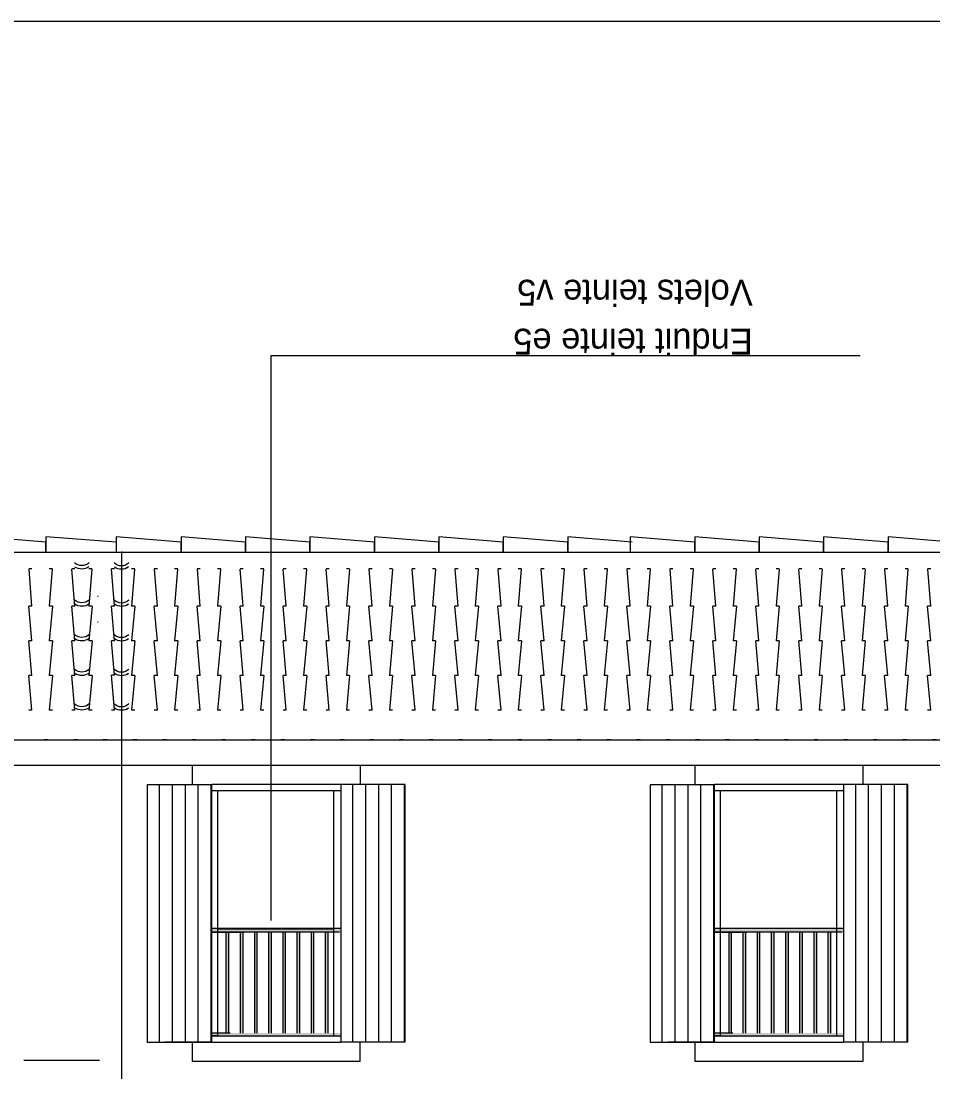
# Model space of a CAD drawing. Header units: metres. Extents: x 44.2 to 128.2, y -61.8 to 3.
# Drawn here: x 63.7 to 70.78, y -10.95 to -2.79 of the extents above; entities that cross this region are included whole.
import ezdxf
from ezdxf.lldxf.tags import DXFTag

# ---------------------------------------------------------------- set-up
doc = ezdxf.new("R2010")
doc.units = ezdxf.units.M
doc.header["$MEASUREMENT"] = 0
for name, color, linetype in [('Calque 59', 7, 'Continuous'), ('Calque Commun', 7, 'Continuous'), ('Cotations', 7, 'Continuous'), ('Textes', 7, 'Continuous')]:
    doc.layers.add(name, color=color, linetype=linetype)
doc.styles.add('Century Gothic3', font='GOTHIC.TTF', dxfattribs={"height": 0.2})
tags = doc.linetypes.add('HIDDEN', pattern=[0.375, 0.25, -0.125]).pattern_tags.tags
tags[6:7] = [DXFTag(74, 4), DXFTag(75, 0), DXFTag(340, '0'), DXFTag(46, 1.0), DXFTag(50, 0.0), DXFTag(44, 0.0), DXFTag(45, 0.0)]
tags[4:5] = [DXFTag(74, 4), DXFTag(75, 0), DXFTag(340, '0'), DXFTag(46, 1.0), DXFTag(50, 0.0), DXFTag(44, 0.0), DXFTag(45, 0.0)]

# ---------------------------------------------------------------- blocks, each defined once
blk = doc.blocks.new('hatch22')
at = {"layer": 'Calque Commun', "color": 6, "linetype": 'Continuous', "lineweight": 5}
for p, q in [((64.7764, -8.7183), (64.7764, -10.7148)), ((64.8764, -8.7183), (64.8764, -10.7148)), ((64.9764, -8.7183), (64.9764, -10.7148)), ((65.0764, -8.7183), (65.0764, -10.7148)), ((65.1764, -8.7183), (65.1764, -10.7148))]:
    blk.add_line(p, q, dxfattribs=at)
at = {"layer": 'Calque Commun', "color": 8, "linetype": 'Continuous', "lineweight": 5}
mesh = blk.add_polyface(dxfattribs=at)
corners = [(65.1842, -8.7183), (64.6839, -8.7183), (64.6839, -10.7148), (65.1842, -10.7148)]
mesh.append_faces([[corners[k] for k in face] for face in [(0, 1, 2, 3)]], dxfattribs={"color": 8})
blk = doc.blocks.new('hatch23')
at = {"layer": 'Calque Commun', "color": 6, "linetype": 'Continuous', "lineweight": 5}
for p, q in [((68.6761, -8.7183), (68.6761, -10.7148)), ((68.7761, -8.7183), (68.7761, -10.7148)), ((68.8761, -8.7183), (68.8761, -10.7148)), ((68.9761, -8.7183), (68.9761, -10.7148)), ((69.0761, -8.7183), (69.0761, -10.7148))]:
    blk.add_line(p, q, dxfattribs=at)
at = {"layer": 'Calque Commun', "color": 8, "linetype": 'Continuous', "lineweight": 5}
mesh = blk.add_polyface(dxfattribs=at)
corners = [(69.0839, -8.7183), (68.5836, -8.7183), (68.5836, -10.7148), (69.0839, -10.7148)]
mesh.append_faces([[corners[k] for k in face] for face in [(0, 1, 2, 3)]], dxfattribs={"color": 8})
blk = doc.blocks.new('hatch24')
at = {"layer": 'Calque Commun', "color": 6, "linetype": 'Continuous', "lineweight": 5}
for p, q in [((66.2767, -8.7148), (66.2767, -10.7112)), ((66.3767, -8.7148), (66.3767, -10.7112)), ((66.4767, -8.7148), (66.4767, -10.7112)), ((66.5767, -8.7148), (66.5767, -10.7112)), ((66.6767, -8.7148), (66.6767, -10.7112))]:
    blk.add_line(p, q, dxfattribs=at)
at = {"layer": 'Calque Commun', "color": 8, "linetype": 'Continuous', "lineweight": 5}
mesh = blk.add_polyface(dxfattribs=at)
corners = [(66.6845, -8.7148), (66.1842, -8.7148), (66.1842, -10.7112), (66.6845, -10.7112)]
mesh.append_faces([[corners[k] for k in face] for face in [(0, 1, 2, 3)]], dxfattribs={"color": 8})
blk = doc.blocks.new('hatch25')
at = {"layer": 'Calque Commun', "color": 6, "linetype": 'Continuous', "lineweight": 5}
for p, q in [((70.1764, -8.7148), (70.1764, -10.7112)), ((70.2764, -8.7148), (70.2764, -10.7112)), ((70.3764, -8.7148), (70.3764, -10.7112)), ((70.4764, -8.7148), (70.4764, -10.7112)), ((70.5764, -8.7148), (70.5764, -10.7112))]:
    blk.add_line(p, q, dxfattribs=at)
at = {"layer": 'Calque Commun', "color": 8, "linetype": 'Continuous', "lineweight": 5}
mesh = blk.add_polyface(dxfattribs=at)
corners = [(70.5842, -8.7148), (70.0839, -8.7148), (70.0839, -10.7112), (70.5842, -10.7112)]
mesh.append_faces([[corners[k] for k in face] for face in [(0, 1, 2, 3)]], dxfattribs={"color": 8})
blk = doc.blocks.new('TOIT FACADE seul680')
at = {"layer": 'Calque 59', "color": 32, "linetype": 'Continuous', "lineweight": 5}
for p, q in [((64.2805, -18.7306), (64.3055, -18.7306)), ((64.2805, -19.019), (64.3035, -18.7311)), ((64.4555, -18.7306), (64.4804, -18.7306)), ((64.4574, -18.7311), (64.4804, -19.019)), ((64.6138, -18.7306), (64.6387, -18.7306)), ((64.6138, -19.019), (64.6369, -18.7311)), ((64.7888, -18.7306), (64.8138, -18.7306)), ((64.7907, -18.7311), (64.8138, -19.019)), ((64.9471, -18.7306), (64.9721, -18.7306)), ((64.9471, -19.019), (64.9702, -18.7311)), ((65.1221, -18.7306), (65.1472, -18.7306)), ((65.1241, -18.7311), (65.1472, -19.019)), ((65.2805, -18.7306), (65.3055, -18.7306)), ((65.2805, -19.019), (65.3035, -18.7311)), ((65.4555, -18.7306), (65.4804, -18.7306)), ((65.4574, -18.7311), (65.4804, -19.019)), ((65.6138, -18.7306), (65.6387, -18.7306)), ((65.6138, -19.019), (65.6369, -18.7311)), ((65.7888, -18.7306), (65.8138, -18.7306)), ((65.7907, -18.7311), (65.8138, -19.019)), ((65.9471, -18.7306), (65.9721, -18.7306)), ((65.9471, -19.019), (65.9702, -18.7311)), ((66.1221, -18.7306), (66.1472, -18.7306)), ((66.1241, -18.7311), (66.1472, -19.019)), ((66.2805, -18.7306), (66.3055, -18.7306)), ((66.2805, -19.019), (66.3035, -18.7311)), ((66.4555, -18.7306), (66.4804, -18.7306)), ((66.4574, -18.7311), (66.4804, -19.019)), ((66.6138, -18.7306), (66.6387, -18.7306)), ((66.6138, -19.019), (66.6369, -18.7311)), ((66.7888, -18.7306), (66.8138, -18.7306)), ((66.7907, -18.7311), (66.8138, -19.019)), ((66.9471, -18.7306), (66.9721, -18.7306)), ((66.9471, -19.019), (66.9702, -18.7311)), ((67.1221, -18.7306), (67.1472, -18.7306)), ((67.1241, -18.7311), (67.1472, -19.019)), ((67.2805, -18.7306), (67.3055, -18.7306)), ((67.2805, -19.019), (67.3035, -18.7311)), ((67.4555, -18.7306), (67.4804, -18.7306)), ((67.4574, -18.7311), (67.4804, -19.019)), ((67.6138, -18.7306), (67.6387, -18.7306)), ((67.6138, -19.019), (67.6369, -18.7311)), ((67.7888, -18.7306), (67.8138, -18.7306)), ((67.7907, -18.7311), (67.8138, -19.019)), ((67.9471, -18.7306), (67.9721, -18.7306)), ((67.9471, -19.019), (67.9702, -18.7311)), ((68.1221, -18.7306), (68.147, -18.7306)), ((68.124, -18.7311), (68.147, -19.019)), ((68.2805, -18.7306), (68.3054, -18.7306)), ((68.2805, -19.019), (68.3035, -18.7311)), ((68.4554, -18.7306), (68.4804, -18.7306)), ((68.4574, -18.7311), (68.4804, -19.019)), ((68.6137, -18.7306), (68.6387, -18.7306)), ((68.6137, -19.019), (68.6368, -18.7311)), ((68.7888, -18.7306), (68.8138, -18.7306)), ((68.7907, -18.7311), (68.8138, -19.019)), ((68.9471, -18.7306), (68.9721, -18.7306)), ((68.9471, -19.019), (68.9702, -18.7311)), ((69.1221, -18.7306), (69.147, -18.7306)), ((69.124, -18.7311), (69.147, -19.019)), ((69.2805, -18.7306), (69.3054, -18.7306)), ((69.2805, -19.019), (69.3035, -18.7311)), ((69.4554, -18.7306), (69.4804, -18.7306)), ((69.4574, -18.7311), (69.4804, -19.019)), ((69.6137, -18.7306), (69.6387, -18.7306)), ((69.6137, -19.019), (69.6368, -18.7311)), ((69.7888, -18.7306), (69.8138, -18.7306)), ((69.7907, -18.7311), (69.8138, -19.019)), ((69.9471, -18.7306), (69.9721, -18.7306)), ((69.9471, -19.019), (69.9702, -18.7311)), ((70.1221, -18.7306), (70.147, -18.7306)), ((70.124, -18.7311), (70.147, -19.019)), ((70.2805, -18.7306), (70.3054, -18.7306)), ((70.2805, -19.019), (70.3035, -18.7311)), ((70.4554, -18.7306), (70.4804, -18.7306)), ((70.4574, -18.7311), (70.4804, -19.019)), ((70.6122, -18.7301), (70.6372, -18.7301)), ((70.6122, -19.0185), (70.6353, -18.7306)), ((70.7872, -18.7306), (70.8123, -18.7306)), ((70.7892, -18.7311), (70.8123, -19.019)), ((70.9194, -18.7306), (70.9444, -18.7306)), ((70.9194, -19.019), (70.9425, -18.7311)), ((71.0945, -18.7306), (71.1194, -18.7306)), ((71.0963, -18.7311), (71.1194, -19.019)), ((71.2528, -18.7306), (71.2777, -18.7306)), ((71.2528, -19.019), (71.2759, -18.7311)), ((64.2805, -19.2878), (64.3055, -19.019)), ((64.2805, -19.019), (64.3055, -19.019)), ((64.4555, -19.019), (64.4804, -19.2878)), ((64.4555, -19.019), (64.4804, -19.019)), ((64.6138, -19.2878), (64.6387, -19.019)), ((64.6138, -19.019), (64.6387, -19.019)), ((64.7888, -19.019), (64.8138, -19.2878)), ((64.7888, -19.019), (64.8138, -19.019)), ((64.9471, -19.2878), (64.9721, -19.019)), ((64.9471, -19.019), (64.9721, -19.019)), ((65.1221, -19.019), (65.1472, -19.2878)), ((65.1221, -19.019), (65.1472, -19.019)), ((65.2805, -19.2878), (65.3055, -19.019)), ((65.2805, -19.019), (65.3055, -19.019)), ((65.4555, -19.019), (65.4804, -19.2878)), ((65.4555, -19.019), (65.4804, -19.019)), ((65.6138, -19.2878), (65.6387, -19.019)), ((65.6138, -19.019), (65.6387, -19.019)), ((65.7888, -19.019), (65.8138, -19.2878)), ((65.7888, -19.019), (65.8138, -19.019)), ((65.9471, -19.2878), (65.9721, -19.019)), ((65.9471, -19.019), (65.9721, -19.019)), ((66.1221, -19.019), (66.1472, -19.2878)), ((66.1221, -19.019), (66.1472, -19.019)), ((66.2805, -19.2878), (66.3055, -19.019)), ((66.2805, -19.019), (66.3055, -19.019)), ((66.4555, -19.019), (66.4804, -19.2878)), ((66.4555, -19.019), (66.4804, -19.019)), ((66.6138, -19.2878), (66.6387, -19.019)), ((66.6138, -19.019), (66.6387, -19.019)), ((66.7888, -19.019), (66.8138, -19.2878)), ((66.7888, -19.019), (66.8138, -19.019)), ((66.9471, -19.2878), (66.9721, -19.019)), ((66.9471, -19.019), (66.9721, -19.019)), ((67.1221, -19.019), (67.1472, -19.2878)), ((67.1221, -19.019), (67.1472, -19.019)), ((67.2805, -19.2878), (67.3055, -19.019)), ((67.2805, -19.019), (67.3055, -19.019)), ((67.4555, -19.019), (67.4804, -19.2878)), ((67.4555, -19.019), (67.4804, -19.019)), ((67.6138, -19.2878), (67.6387, -19.019)), ((67.6138, -19.019), (67.6387, -19.019)), ((67.7888, -19.019), (67.8138, -19.2878)), ((67.7888, -19.019), (67.8138, -19.019)), ((67.9471, -19.2878), (67.9721, -19.019)), ((67.9471, -19.019), (67.9721, -19.019)), ((68.1221, -19.019), (68.147, -19.2878)), ((68.1221, -19.019), (68.147, -19.019)), ((68.2805, -19.2878), (68.3054, -19.019)), ((68.2805, -19.019), (68.3054, -19.019)), ((68.4554, -19.019), (68.4804, -19.2878)), ((68.4554, -19.019), (68.4804, -19.019)), ((68.6137, -19.2878), (68.6387, -19.019)), ((68.6137, -19.019), (68.6387, -19.019)), ((68.7888, -19.019), (68.8138, -19.2878)), ((68.7888, -19.019), (68.8138, -19.019)), ((68.9471, -19.2878), (68.9721, -19.019)), ((68.9471, -19.019), (68.9721, -19.019)), ((69.1221, -19.019), (69.147, -19.2878)), ((69.1221, -19.019), (69.147, -19.019)), ((69.2805, -19.2878), (69.3054, -19.019)), ((69.2805, -19.019), (69.3054, -19.019)), ((69.4554, -19.019), (69.4804, -19.2878)), ((69.4554, -19.019), (69.4804, -19.019)), ((69.6137, -19.2878), (69.6387, -19.019)), ((69.6137, -19.019), (69.6387, -19.019)), ((69.7888, -19.019), (69.8138, -19.2878)), ((69.7888, -19.019), (69.8138, -19.019)), ((69.9471, -19.2878), (69.9721, -19.019)), ((69.9471, -19.019), (69.9721, -19.019)), ((70.1221, -19.019), (70.147, -19.2878)), ((70.1221, -19.019), (70.147, -19.019)), ((70.2805, -19.2878), (70.3054, -19.019)), ((70.2805, -19.019), (70.3054, -19.019)), ((70.4554, -19.019), (70.4804, -19.2878)), ((70.4554, -19.019), (70.4804, -19.019)), ((70.6122, -19.2873), (70.6372, -19.0185)), ((70.6122, -19.0185), (70.6372, -19.0185)), ((70.7872, -19.019), (70.8123, -19.2877)), ((70.7872, -19.019), (70.8123, -19.019)), ((70.9194, -19.2877), (70.9444, -19.019)), ((70.9194, -19.019), (70.9444, -19.019)), ((71.0945, -19.019), (71.1194, -19.2877)), ((71.0945, -19.019), (71.1194, -19.019)), ((71.2528, -19.2877), (71.2777, -19.019)), ((71.2528, -19.019), (71.2777, -19.019)), ((64.2805, -19.5565), (64.3055, -19.2878)), ((64.2805, -19.2878), (64.3055, -19.2878)), ((64.4555, -19.2878), (64.4804, -19.5565)), ((64.4555, -19.2878), (64.4804, -19.2878)), ((64.6138, -19.5565), (64.6387, -19.2878)), ((64.6138, -19.2878), (64.6387, -19.2878)), ((64.7888, -19.2878), (64.8138, -19.5565)), ((64.7888, -19.2878), (64.8138, -19.2878)), ((64.9471, -19.5565), (64.9721, -19.2878)), ((64.9471, -19.2878), (64.9721, -19.2878)), ((65.1221, -19.2878), (65.1472, -19.5565)), ((65.1221, -19.2878), (65.1472, -19.2878)), ((65.2805, -19.5565), (65.3055, -19.2878)), ((65.2805, -19.2878), (65.3055, -19.2878)), ((65.4555, -19.2878), (65.4804, -19.5565)), ((65.4555, -19.2878), (65.4804, -19.2878)), ((65.6138, -19.5565), (65.6387, -19.2878)), ((65.6138, -19.2878), (65.6387, -19.2878)), ((65.7888, -19.2878), (65.8138, -19.5565)), ((65.7888, -19.2878), (65.8138, -19.2878)), ((65.9471, -19.5565), (65.9721, -19.2878)), ((65.9471, -19.2878), (65.9721, -19.2878)), ((66.1221, -19.2878), (66.1472, -19.5565)), ((66.1221, -19.2878), (66.1472, -19.2878)), ((66.2805, -19.5565), (66.3055, -19.2878)), ((66.2805, -19.2878), (66.3055, -19.2878)), ((66.4555, -19.2878), (66.4804, -19.5565)), ((66.4555, -19.2878), (66.4804, -19.2878)), ((66.6138, -19.5565), (66.6387, -19.2878)), ((66.6138, -19.2878), (66.6387, -19.2878)), ((66.7888, -19.2878), (66.8138, -19.5565)), ((66.7888, -19.2878), (66.8138, -19.2878)), ((66.9471, -19.5565), (66.9721, -19.2878)), ((66.9471, -19.2878), (66.9721, -19.2878)), ((67.1221, -19.2878), (67.1472, -19.5565)), ((67.1221, -19.2878), (67.1472, -19.2878)), ((67.2805, -19.5565), (67.3055, -19.2878)), ((67.2805, -19.2878), (67.3055, -19.2878)), ((67.4555, -19.2878), (67.4804, -19.5565)), ((67.4555, -19.2878), (67.4804, -19.2878)), ((67.6138, -19.5565), (67.6387, -19.2878)), ((67.6138, -19.2878), (67.6387, -19.2878)), ((67.7888, -19.2878), (67.8138, -19.5565)), ((67.7888, -19.2878), (67.8138, -19.2878)), ((67.9471, -19.5565), (67.9721, -19.2878)), ((67.9471, -19.2878), (67.9721, -19.2878)), ((68.1221, -19.2878), (68.147, -19.5565)), ((68.1221, -19.2878), (68.147, -19.2878)), ((68.2805, -19.5565), (68.3054, -19.2878)), ((68.2805, -19.2878), (68.3054, -19.2878)), ((68.4554, -19.2878), (68.4804, -19.5565)), ((68.4554, -19.2878), (68.4804, -19.2878)), ((68.6137, -19.5565), (68.6387, -19.2878)), ((68.6137, -19.2878), (68.6387, -19.2878)), ((68.7888, -19.2878), (68.8138, -19.5565)), ((68.7888, -19.2878), (68.8138, -19.2878)), ((68.9471, -19.5565), (68.9721, -19.2878)), ((68.9471, -19.2878), (68.9721, -19.2878)), ((69.1221, -19.2878), (69.147, -19.5565)), ((69.1221, -19.2878), (69.147, -19.2878)), ((69.2805, -19.5565), (69.3054, -19.2878)), ((69.2805, -19.2878), (69.3054, -19.2878)), ((69.4554, -19.2878), (69.4804, -19.5565)), ((69.4554, -19.2878), (69.4804, -19.2878)), ((69.6137, -19.5565), (69.6387, -19.2878)), ((69.6137, -19.2878), (69.6387, -19.2878)), ((69.7888, -19.2878), (69.8138, -19.5565)), ((69.7888, -19.2878), (69.8138, -19.2878)), ((69.9471, -19.5565), (69.9721, -19.2878)), ((69.9471, -19.2878), (69.9721, -19.2878)), ((70.1221, -19.2878), (70.147, -19.5565)), ((70.1221, -19.2878), (70.147, -19.2878)), ((70.2805, -19.5565), (70.3054, -19.2878)), ((70.2805, -19.2878), (70.3054, -19.2878)), ((70.4554, -19.2878), (70.4804, -19.5565)), ((70.4554, -19.2878), (70.4804, -19.2878)), ((70.6122, -19.556), (70.6372, -19.2873)), ((70.6122, -19.2873), (70.6372, -19.2873)), ((70.7872, -19.2877), (70.8123, -19.5564)), ((70.7872, -19.2877), (70.8123, -19.2877)), ((70.9194, -19.5564), (70.9444, -19.2877)), ((70.9194, -19.2877), (70.9444, -19.2877)), ((71.0945, -19.2877), (71.1194, -19.5564)), ((71.0945, -19.2877), (71.1194, -19.2877)), ((71.2528, -19.5564), (71.2777, -19.2877)), ((71.2528, -19.2877), (71.2777, -19.2877)), ((64.2805, -19.8252), (64.3055, -19.5565)), ((64.2805, -19.5565), (64.3055, -19.5565)), ((64.4555, -19.5565), (64.4804, -19.8252)), ((64.4555, -19.5565), (64.4804, -19.5565)), ((64.6138, -19.8252), (64.6387, -19.5565)), ((64.6138, -19.5565), (64.6387, -19.5565)), ((64.7888, -19.5565), (64.8138, -19.8252)), ((64.7888, -19.5565), (64.8138, -19.5565)), ((64.9471, -19.8252), (64.9721, -19.5565)), ((64.9471, -19.5565), (64.9721, -19.5565)), ((65.1221, -19.5565), (65.1472, -19.8252)), ((65.1221, -19.5565), (65.1472, -19.5565)), ((65.2805, -19.8252), (65.3055, -19.5565)), ((65.2805, -19.5565), (65.3055, -19.5565)), ((65.4555, -19.5565), (65.4804, -19.8252)), ((65.4555, -19.5565), (65.4804, -19.5565)), ((65.6138, -19.8252), (65.6387, -19.5565)), ((65.6138, -19.5565), (65.6387, -19.5565)), ((65.7888, -19.5565), (65.8138, -19.8252)), ((65.7888, -19.5565), (65.8138, -19.5565)), ((65.9471, -19.8252), (65.9721, -19.5565)), ((65.9471, -19.5565), (65.9721, -19.5565)), ((66.1221, -19.5565), (66.1472, -19.8252)), ((66.1221, -19.5565), (66.1472, -19.5565)), ((66.2805, -19.8252), (66.3055, -19.5565)), ((66.2805, -19.5565), (66.3055, -19.5565)), ((66.4555, -19.5565), (66.4804, -19.8252)), ((66.4555, -19.5565), (66.4804, -19.5565)), ((66.6138, -19.8252), (66.6387, -19.5565)), ((66.6138, -19.5565), (66.6387, -19.5565)), ((66.7888, -19.5565), (66.8138, -19.8252)), ((66.7888, -19.5565), (66.8138, -19.5565)), ((66.9471, -19.8252), (66.9721, -19.5565)), ((66.9471, -19.5565), (66.9721, -19.5565)), ((67.1221, -19.5565), (67.1472, -19.8252)), ((67.1221, -19.5565), (67.1472, -19.5565)), ((67.2805, -19.8252), (67.3055, -19.5565)), ((67.2805, -19.5565), (67.3055, -19.5565)), ((67.4555, -19.5565), (67.4804, -19.8252)), ((67.4555, -19.5565), (67.4804, -19.5565)), ((67.6138, -19.8252), (67.6387, -19.5565)), ((67.6138, -19.5565), (67.6387, -19.5565)), ((67.7888, -19.5565), (67.8138, -19.8252)), ((67.7888, -19.5565), (67.8138, -19.5565)), ((67.9471, -19.8252), (67.9721, -19.5565)), ((67.9471, -19.5565), (67.9721, -19.5565)), ((68.1221, -19.5565), (68.147, -19.8252)), ((68.1221, -19.5565), (68.147, -19.5565)), ((68.2805, -19.8252), (68.3054, -19.5565)), ((68.2805, -19.5565), (68.3054, -19.5565)), ((68.4554, -19.5565), (68.4804, -19.8252)), ((68.4554, -19.5565), (68.4804, -19.5565)), ((68.6137, -19.8252), (68.6387, -19.5565)), ((68.6137, -19.5565), (68.6387, -19.5565)), ((68.7888, -19.5565), (68.8138, -19.8252)), ((68.7888, -19.5565), (68.8138, -19.5565)), ((68.9471, -19.8252), (68.9721, -19.5565)), ((68.9471, -19.5565), (68.9721, -19.5565)), ((69.1221, -19.5565), (69.147, -19.8252)), ((69.1221, -19.5565), (69.147, -19.5565)), ((69.2805, -19.8252), (69.3054, -19.5565)), ((69.2805, -19.5565), (69.3054, -19.5565)), ((69.4554, -19.5565), (69.4804, -19.8252)), ((69.4554, -19.5565), (69.4804, -19.5565)), ((69.6137, -19.8252), (69.6387, -19.5565)), ((69.6137, -19.5565), (69.6387, -19.5565)), ((69.7888, -19.5565), (69.8138, -19.8252)), ((69.7888, -19.5565), (69.8138, -19.5565)), ((69.9471, -19.8252), (69.9721, -19.5565)), ((69.9471, -19.5565), (69.9721, -19.5565)), ((70.1221, -19.5565), (70.147, -19.8252)), ((70.1221, -19.5565), (70.147, -19.5565)), ((70.2805, -19.8252), (70.3054, -19.5565)), ((70.2805, -19.5565), (70.3054, -19.5565)), ((70.4554, -19.5565), (70.4804, -19.8252)), ((70.4554, -19.5565), (70.4804, -19.5565)), ((70.6122, -19.8247), (70.6372, -19.556)), ((70.6122, -19.556), (70.6372, -19.556)), ((70.7872, -19.5564), (70.8123, -19.8252)), ((70.7872, -19.5564), (70.8123, -19.5564)), ((70.9194, -19.8252), (70.9444, -19.5564)), ((70.9194, -19.5564), (70.9444, -19.5564)), ((71.0945, -19.5564), (71.1194, -19.8252)), ((71.0945, -19.5564), (71.1194, -19.5564)), ((71.2528, -19.8252), (71.2777, -19.5564)), ((71.2528, -19.5564), (71.2777, -19.5564)), ((64.2805, -19.8252), (64.3055, -19.8252)), ((64.4555, -19.8252), (64.4804, -19.8252)), ((64.6138, -19.8252), (64.6387, -19.8252)), ((64.7888, -19.8252), (64.8138, -19.8252)), ((64.9471, -19.8252), (64.9721, -19.8252)), ((65.1221, -19.8252), (65.1472, -19.8252)), ((65.2805, -19.8252), (65.3055, -19.8252)), ((65.4555, -19.8252), (65.4804, -19.8252)), ((65.6138, -19.8252), (65.6387, -19.8252)), ((65.7888, -19.8252), (65.8138, -19.8252)), ((65.9471, -19.8252), (65.9721, -19.8252)), ((66.1221, -19.8252), (66.1472, -19.8252)), ((66.2805, -19.8252), (66.3055, -19.8252)), ((66.4555, -19.8252), (66.4804, -19.8252)), ((66.6138, -19.8252), (66.6387, -19.8252)), ((66.7888, -19.8252), (66.8138, -19.8252)), ((66.9471, -19.8252), (66.9721, -19.8252)), ((67.1221, -19.8252), (67.1472, -19.8252)), ((67.2805, -19.8252), (67.3055, -19.8252)), ((67.4555, -19.8252), (67.4804, -19.8252)), ((67.6138, -19.8252), (67.6387, -19.8252)), ((67.7888, -19.8252), (67.8138, -19.8252)), ((67.9471, -19.8252), (67.9721, -19.8252)), ((68.1221, -19.8252), (68.147, -19.8252)), ((68.2805, -19.8252), (68.3054, -19.8252)), ((68.4554, -19.8252), (68.4804, -19.8252)), ((68.6137, -19.8252), (68.6387, -19.8252)), ((68.7888, -19.8252), (68.8138, -19.8252)), ((68.9471, -19.8252), (68.9721, -19.8252)), ((69.1221, -19.8252), (69.147, -19.8252)), ((69.2805, -19.8252), (69.3054, -19.8252)), ((69.4554, -19.8252), (69.4804, -19.8252)), ((69.6137, -19.8252), (69.6387, -19.8252)), ((69.7888, -19.8252), (69.8138, -19.8252)), ((69.9471, -19.8252), (69.9721, -19.8252)), ((70.1221, -19.8252), (70.147, -19.8252)), ((70.2805, -19.8252), (70.3054, -19.8252)), ((70.4554, -19.8252), (70.4804, -19.8252)), ((70.6122, -19.8252), (70.6373, -19.8252)), ((70.7872, -19.8252), (70.8123, -19.8252)), ((70.9194, -19.8252), (70.9444, -19.8252)), ((71.0945, -19.8252), (71.1194, -19.8252)), ((71.2528, -19.8252), (71.2777, -19.8252)), ((64.2375, -20.0578), (64.2673, -20.0578)), ((64.4673, -20.0578), (64.497, -20.0578)), ((64.697, -20.0578), (64.7267, -20.0578)), ((64.9267, -20.0578), (64.9565, -20.0578)), ((65.1565, -20.0578), (65.1862, -20.0578)), ((65.3862, -20.0578), (65.4159, -20.0578)), ((65.6159, -20.0578), (65.6456, -20.0578)), ((65.8456, -20.0578), (65.8754, -20.0578)), ((66.0754, -20.0578), (66.1051, -20.0578)), ((66.3051, -20.0578), (66.3348, -20.0578)), ((66.5348, -20.0578), (66.5646, -20.0578)), ((66.7646, -20.0578), (66.7943, -20.0578)), ((66.9943, -20.0578), (67.024, -20.0578)), ((67.224, -20.0578), (67.2537, -20.0578)), ((67.4537, -20.0578), (67.4835, -20.0578)), ((67.6835, -20.0578), (67.7132, -20.0578)), ((67.9132, -20.0578), (67.9429, -20.0578)), ((68.1429, -20.0578), (68.1727, -20.0578)), ((68.3727, -20.0578), (68.4024, -20.0578)), ((68.6024, -20.0578), (68.6321, -20.0578)), ((68.8321, -20.0578), (68.8618, -20.0578)), ((69.0618, -20.0578), (69.0916, -20.0578)), ((69.2916, -20.0578), (69.3213, -20.0578)), ((69.5213, -20.0578), (69.551, -20.0578)), ((69.751, -20.0578), (69.7808, -20.0578)), ((69.9808, -20.0578), (70.0105, -20.0578)), ((70.2105, -20.0578), (70.2402, -20.0578)), ((70.4402, -20.0578), (70.4699, -20.0578)), ((70.6699, -20.0578), (70.6997, -20.0578)), ((70.8997, -20.0578), (70.9294, -20.0578)), ((71.1294, -20.0578), (71.1591, -20.0578))]:
    blk.add_line(p, q, dxfattribs=at)
for points in [[(64.1175, -18.5214, 0), (64.6122, -18.4815, 0), (64.6122, -18.5992, 0), (64.1318, -18.5992, 0)], [(64.6122, -18.5215, 0), (65.1122, -18.4815, 0), (65.1122, -18.5992, 0), (64.6122, -18.5992, 0), (64.6122, -18.5215, 0)], [(65.1122, -18.5215, 0), (65.6122, -18.4815, 0), (65.6122, -18.5992, 0), (65.1122, -18.5992, 0), (65.1122, -18.5215, 0)], [(65.6122, -18.5215, 0), (66.1122, -18.4815, 0), (66.1122, -18.5992, 0), (65.6122, -18.5992, 0), (65.6122, -18.5215, 0)], [(66.1122, -18.5215, 0), (66.6122, -18.4815, 0), (66.6122, -18.5992, 0), (66.1122, -18.5992, 0), (66.1122, -18.5215, 0)], [(66.5979, -18.5214, 0), (67.0967, -18.4815, 0), (67.0967, -18.5992, 0), (66.6122, -18.5992, 0)], [(67.0967, -18.5215, 0), (67.5967, -18.4815, 0), (67.5967, -18.5992, 0), (67.0967, -18.5992, 0), (67.0967, -18.5215, 0)], [(67.5967, -18.5215, 0), (68.0967, -18.4815, 0), (68.0967, -18.5992, 0), (67.5967, -18.5992, 0), (67.5967, -18.5215, 0)], [(68.0967, -18.5215, 0), (68.5967, -18.4815, 0), (68.5967, -18.5992, 0), (68.0967, -18.5992, 0), (68.0967, -18.5215, 0)], [(68.5967, -18.5215, 0), (69.0967, -18.4815, 0), (69.0967, -18.5992, 0), (68.5967, -18.5992, 0), (68.5967, -18.5215, 0)], [(69.0967, -18.5215, 0), (69.5967, -18.4815, 0), (69.5967, -18.5992, 0), (69.0967, -18.5992, 0), (69.0967, -18.5215, 0)], [(69.5967, -18.5215, 0), (70.0967, -18.4815, 0), (70.0967, -18.5992, 0), (69.5967, -18.5992, 0), (69.5967, -18.5215, 0)], [(70.0967, -18.5215, 0), (70.6006, -18.4815, 0), (70.6006, -18.5993, 0), (70.0967, -18.5992, 0), (70.0967, -18.5215, 0)], [(70.6006, -18.5214, 0), (71.1448, -18.4815, 0), (71.1448, -18.5992, 0), (70.523, -18.5992, 0)], [(71.1448, -18.5215, 0), (71.6448, -18.4815, 0), (71.6448, -18.5992, 0), (71.1448, -18.5992, 0), (71.1448, -18.5215, 0)]]:
    blk.add_polyline3d(points, dxfattribs=at)
for centre, radius, start, end in [((70.5579, -18.6236), 0.0829, 226.36192, 313.28238), ((70.559, -18.6236), 0.0829, 226.3514, 313.28787), ((70.5579, -18.6386), 0.0942, 234.31342, 305.32435), ((70.559, -18.6386), 0.0942, 234.31855, 305.32256), ((70.8661, -18.6165), 0.0882, 229.50656, 310.13234), ((70.8661, -18.6294), 0.1018, 237.31593, 302.32292), ((70.558, -18.9121), 0.0829, 226.35415, 313.28645), ((70.559, -18.9121), 0.0829, 226.35855, 313.28088), ((70.8661, -18.905), 0.0882, 229.5068, 310.13279), ((70.5579, -18.9271), 0.0942, 234.31184, 305.32536), ((70.559, -18.9271), 0.0942, 234.31401, 305.32412), ((70.8661, -18.9179), 0.1018, 237.3156, 302.32321), ((70.5579, -19.1807), 0.0829, 226.35413, 313.28707), ((70.559, -19.1807), 0.0829, 226.35913, 313.28025), ((70.8661, -19.1737), 0.0882, 229.50802, 310.13231), ((70.5579, -19.1958), 0.0942, 234.31309, 305.32691), ((70.559, -19.1958), 0.0942, 234.31688, 305.3215), ((70.8661, -19.1866), 0.1018, 237.31544, 302.32326), ((70.5579, -19.4495), 0.0829, 226.35413, 313.28645), ((70.559, -19.4495), 0.0829, 226.3602, 313.28012), ((70.5579, -19.4645), 0.0942, 234.30927, 305.32843), ((70.559, -19.4645), 0.0942, 234.3133, 305.32222), ((70.8661, -19.4425), 0.0882, 229.5068, 310.13239), ((70.8661, -19.4553), 0.1018, 237.31654, 302.32257), ((70.5579, -19.7182), 0.0829, 226.35529, 313.28376), ((70.559, -19.7182), 0.0829, 226.35782, 313.28267), ((70.5579, -19.7333), 0.0942, 234.31254, 305.32519), ((70.559, -19.7333), 0.0942, 234.3108, 305.32555), ((70.8661, -19.7112), 0.0882, 229.50913, 310.13119), ((70.8661, -19.7241), 0.1018, 237.31569, 302.32286)]:
    blk.add_arc(centre, radius, start, end, dxfattribs=at)

msp = doc.modelspace()

# ---------------------------------------------------------------- linework, layer by layer
at = {"layer": 'Calque Commun', "color": 7, "linetype": 'Continuous', "lineweight": 5}
for p, q in [((64.4839, -6.9109), (64.4839, -6.9109)), ((64.4839, -6.9109), (64.4839, -6.9109)), ((64.4887, -6.9109), (64.4839, -6.9109)), ((64.4839, -6.9109), (64.4839, -11.0268)), ((64.4887, -6.9109), (64.4887, -6.9109)), ((64.2968, -7.2537), (64.3015, -7.2537)), ((64.2968, -7.4537), (64.3015, -7.4537)), ((64.4839, -8.3037), (64.4839, -8.3037)), ((64.4839, -8.3037), (64.4839, -8.3037)), ((64.4839, -8.3037), (64.4839, -8.3037)), ((64.4839, -8.3037), (64.4839, -8.3037)), ((64.4839, -8.6371), (64.4887, -8.6371)), ((64.9842, -8.7148), (65.1817, -8.7148)), ((65.1842, -10.7148), (65.1842, -8.7148)), ((66.1842, -8.7148), (65.1842, -8.7148)), ((66.1842, -8.7148), (66.1842, -10.7148)), ((68.8839, -8.7148), (69.0814, -8.7148)), ((69.0839, -10.7148), (69.0839, -8.7148)), ((70.0839, -8.7148), (69.0839, -8.7148)), ((70.0839, -8.7148), (70.0839, -10.7148)), ((66.1842, -8.7648), (65.1842, -8.7648)), ((65.2317, -9.8355), (65.2317, -8.7612)), ((66.1317, -9.8355), (66.1317, -8.7612)), ((70.0839, -8.7648), (69.0839, -8.7648)), ((69.1314, -9.8355), (69.1314, -8.7612)), ((70.0314, -9.8355), (70.0314, -8.7612)), ((65.1732, -9.8608), (65.4353, -9.8608)), ((65.2942, -9.8608), (65.1732, -9.8608)), ((65.1842, -9.8308), (66.1842, -9.8308)), ((65.3253, -9.8608), (65.1842, -9.8608)), ((65.2317, -9.8855), (65.2317, -9.8355)), ((65.2317, -9.8355), (66.1317, -9.8355)), ((65.2942, -9.8608), (65.2942, -10.6434)), ((65.3142, -9.8608), (65.2942, -9.8608)), ((65.2942, -9.8608), (65.2942, -10.6434)), ((65.3142, -9.8608), (65.2942, -9.8608)), ((65.2942, -9.8608), (65.4353, -9.8608)), ((65.4042, -9.8608), (65.3142, -9.8608)), ((65.3142, -9.8608), (65.3142, -10.6434)), ((65.4042, -9.8608), (65.3142, -9.8608)), ((65.3142, -9.8608), (65.3142, -10.6434)), ((65.4353, -9.8608), (65.3453, -9.8608)), ((65.4042, -9.8608), (65.4042, -10.6434)), ((65.4242, -9.8608), (65.4042, -9.8608)), ((65.4042, -9.8608), (65.4042, -10.6434)), ((65.4242, -9.8608), (65.4042, -9.8608)), ((65.5142, -9.8608), (65.4242, -9.8608)), ((65.4242, -9.8608), (65.4242, -10.6434)), ((65.5142, -9.8608), (65.4242, -9.8608)), ((65.4242, -9.8608), (65.4242, -10.6434)), ((65.5142, -9.8608), (65.5142, -10.6434)), ((65.5342, -9.8608), (65.5142, -9.8608)), ((65.5142, -9.8608), (65.5142, -10.6434)), ((65.5342, -9.8608), (65.5142, -9.8608)), ((65.6242, -9.8608), (65.5342, -9.8608)), ((65.5342, -9.8608), (65.5342, -10.6434)), ((65.6242, -9.8608), (65.5342, -9.8608)), ((65.5342, -9.8608), (65.5342, -10.6434)), ((65.6242, -9.8608), (65.6242, -10.6434)), ((65.6442, -9.8608), (65.6242, -9.8608)), ((65.6242, -9.8608), (65.6242, -10.6434)), ((65.6442, -9.8608), (65.6242, -9.8608)), ((65.7342, -9.8608), (65.6442, -9.8608)), ((65.6442, -9.8608), (65.6442, -10.6434)), ((65.7342, -9.8608), (65.6442, -9.8608)), ((65.6442, -9.8608), (65.6442, -10.6434)), ((65.7342, -9.8608), (65.7342, -10.6434)), ((65.7542, -9.8608), (65.7342, -9.8608)), ((65.7342, -9.8608), (65.7342, -10.6434)), ((65.7542, -9.8608), (65.7342, -9.8608)), ((65.8442, -9.8608), (65.7542, -9.8608)), ((65.7542, -9.8608), (65.7542, -10.6434)), ((65.8442, -9.8608), (65.7542, -9.8608)), ((65.7542, -9.8608), (65.7542, -10.6434)), ((65.8442, -9.8608), (65.8442, -10.6434)), ((65.8642, -9.8608), (65.8442, -9.8608)), ((65.8442, -9.8608), (65.8442, -10.6434)), ((65.8642, -9.8608), (65.8442, -9.8608)), ((66.1742, -9.8608), (65.8642, -9.8608)), ((65.8642, -9.8608), (65.8642, -10.6434)), ((65.9542, -9.8608), (65.9542, -10.6434)), ((65.9542, -9.8608), (65.9542, -10.6434)), ((65.9742, -9.8608), (65.9742, -10.6434)), ((65.9742, -9.8608), (65.9742, -10.6434)), ((66.0642, -9.8608), (66.0642, -10.6434)), ((66.0642, -9.8608), (66.0642, -10.6434)), ((66.0842, -9.8608), (66.0842, -10.6434)), ((66.0842, -9.8608), (66.0842, -10.6434)), ((66.1317, -9.8855), (66.1317, -9.8355)), ((69.0729, -9.8608), (69.335, -9.8608)), ((69.1939, -9.8608), (69.0729, -9.8608)), ((69.0839, -9.8308), (70.0839, -9.8308)), ((69.225, -9.8608), (69.0839, -9.8608)), ((69.1314, -9.8855), (69.1314, -9.8355)), ((69.1939, -9.8608), (69.1939, -10.6434)), ((69.2139, -9.8608), (69.1939, -9.8608)), ((69.1939, -9.8608), (69.1939, -10.6434)), ((69.2139, -9.8608), (69.1939, -9.8608)), ((69.1939, -9.8608), (69.335, -9.8608)), ((69.3039, -9.8608), (69.2139, -9.8608)), ((69.2139, -9.8608), (69.2139, -10.6434)), ((69.3039, -9.8608), (69.2139, -9.8608)), ((69.2139, -9.8608), (69.2139, -10.6434)), ((69.335, -9.8608), (69.245, -9.8608)), ((69.3039, -9.8608), (69.3039, -10.6434)), ((69.3239, -9.8608), (69.3039, -9.8608)), ((69.3039, -9.8608), (69.3039, -10.6434)), ((69.3239, -9.8608), (69.3039, -9.8608)), ((69.4139, -9.8608), (69.3239, -9.8608)), ((69.3239, -9.8608), (69.3239, -10.6434)), ((69.4139, -9.8608), (69.3239, -9.8608)), ((69.3239, -9.8608), (69.3239, -10.6434)), ((69.4139, -9.8608), (69.4139, -10.6434)), ((69.4339, -9.8608), (69.4139, -9.8608)), ((69.4139, -9.8608), (69.4139, -10.6434)), ((69.4339, -9.8608), (69.4139, -9.8608)), ((69.5239, -9.8608), (69.4339, -9.8608)), ((69.4339, -9.8608), (69.4339, -10.6434)), ((69.5239, -9.8608), (69.4339, -9.8608)), ((69.4339, -9.8608), (69.4339, -10.6434)), ((69.5239, -9.8608), (69.5239, -10.6434)), ((69.5439, -9.8608), (69.5239, -9.8608)), ((69.5239, -9.8608), (69.5239, -10.6434)), ((69.5439, -9.8608), (69.5239, -9.8608)), ((69.6339, -9.8608), (69.5439, -9.8608)), ((69.5439, -9.8608), (69.5439, -10.6434)), ((69.6339, -9.8608), (69.5439, -9.8608)), ((69.5439, -9.8608), (69.5439, -10.6434)), ((69.6339, -9.8608), (69.6339, -10.6434)), ((69.6539, -9.8608), (69.6339, -9.8608)), ((69.6339, -9.8608), (69.6339, -10.6434)), ((69.6539, -9.8608), (69.6339, -9.8608)), ((69.7439, -9.8608), (69.6539, -9.8608)), ((69.6539, -9.8608), (69.6539, -10.6434)), ((69.7439, -9.8608), (69.6539, -9.8608)), ((69.6539, -9.8608), (69.6539, -10.6434)), ((69.7439, -9.8608), (69.7439, -10.6434)), ((69.7639, -9.8608), (69.7439, -9.8608)), ((69.7439, -9.8608), (69.7439, -10.6434)), ((69.7639, -9.8608), (69.7439, -9.8608)), ((70.0739, -9.8608), (69.7639, -9.8608)), ((69.7639, -9.8608), (69.7639, -10.6434)), ((69.8539, -9.8608), (69.8539, -10.6434)), ((69.8539, -9.8608), (69.8539, -10.6434)), ((69.8739, -9.8608), (69.8739, -10.6434)), ((69.8739, -9.8608), (69.8739, -10.6434)), ((69.9639, -9.8608), (69.9639, -10.6434)), ((69.9639, -9.8608), (69.9639, -10.6434)), ((69.9839, -9.8608), (69.9839, -10.6434)), ((69.9839, -9.8608), (69.9839, -10.6434)), ((70.0314, -9.8855), (70.0314, -9.8355)), ((65.2317, -10.6612), (65.2317, -9.8855)), ((66.1317, -10.6612), (66.1317, -9.8855)), ((69.1314, -10.6612), (69.1314, -9.8855)), ((70.0314, -10.6612), (70.0314, -9.8855)), ((65.3253, -10.6434), (65.1842, -10.6434)), ((65.1842, -10.6648), (66.1842, -10.6648)), ((65.2342, -10.6648), (65.1842, -10.6648)), ((69.225, -10.6434), (69.0839, -10.6434)), ((69.0839, -10.6648), (70.0839, -10.6648)), ((69.0839, -10.6648), (70.0839, -10.6648)), ((69.1339, -10.6648), (69.0839, -10.6648)), ((65.1842, -10.7148), (64.8209, -10.7148)), ((65.1842, -10.7148), (66.1842, -10.7148)), ((69.0839, -10.7148), (68.7206, -10.7148)), ((69.0839, -10.7148), (70.0839, -10.7148))]:
    msp.add_line(p, q, dxfattribs=at)
at = {"layer": 'Calque Commun', "color": 7, "linetype": 'Continuous', "lineweight": -2}
msp.add_line((64.4839, -6.9109), (64.4839, -6.9109), dxfattribs=at)
msp.add_line((64.4839, -6.9109), (64.4839, -6.9109), dxfattribs=at)
at = {"layer": 'Calque Commun', "color": 23, "linetype": 'Continuous', "lineweight": -2}
for p, q in [((64.2949, -7.5605), (64.2948, -7.5605)), ((64.482, -10.4837), (64.482, -10.4837)), ((64.482, -10.4837), (64.482, -10.4837))]:
    msp.add_line(p, q, dxfattribs=at)
at = {"layer": 'Calque Commun', "color": 5, "linetype": 'Continuous', "lineweight": 5}
for p, q in [((65.0342, -8.7183), (65.0342, -8.5647)), ((65.0342, -8.5647), (66.3342, -8.5647)), ((66.3342, -8.5647), (66.3342, -8.7148)), ((68.9339, -8.7183), (68.9339, -8.5647)), ((68.9339, -8.5648), (70.2339, -8.5648)), ((70.2339, -8.5647), (70.2339, -8.7148)), ((65.0342, -10.8647), (65.0342, -10.7148)), ((66.3342, -10.8647), (66.3342, -10.7148)), ((68.9339, -10.8647), (68.9339, -10.7148)), ((70.2339, -10.7148), (70.2339, -10.8647)), ((66.3342, -10.8647), (65.0342, -10.8647)), ((70.2339, -10.8647), (68.9339, -10.8647))]:
    msp.add_line(p, q, dxfattribs=at)
at = {"layer": 'Calque Commun', "color": 5, "linetype": 'Continuous', "lineweight": 20}
msp.add_polyline3d([(70.2139, -5.3879, 0), (65.6422, -5.3879, 0), (65.6422, -9.7713, 0)], dxfattribs=at)
at = {"layer": 'Calque Commun', "color": 18, "linetype": 'Continuous', "lineweight": 5, "true_color": 0x000000}
for points in [[(65.1842, -9.8308), (66.1842, -9.8308), (65.1842, -9.8608), (66.1842, -9.8608)], [(65.3142, -9.8608), (65.2942, -9.8608), (65.3142, -10.6434), (65.2942, -10.6434)], [(65.3142, -9.8608), (65.2942, -9.8608), (65.3142, -10.6434), (65.2942, -10.6434)], [(65.4042, -9.8308), (66.1839, -9.8308), (65.4353, -9.8608), (66.1839, -9.8608)], [(65.4242, -9.8608), (65.4042, -9.8608), (65.4242, -10.6434), (65.4042, -10.6434)], [(65.4242, -9.8608), (65.4042, -9.8608), (65.4242, -10.6434), (65.4042, -10.6434)], [(65.5342, -9.8608), (65.5142, -9.8608), (65.5342, -10.6434), (65.5142, -10.6434)], [(65.5342, -9.8608), (65.5142, -9.8608), (65.5342, -10.6434), (65.5142, -10.6434)], [(65.6442, -9.8608), (65.6242, -9.8608), (65.6442, -10.6434), (65.6242, -10.6434)], [(65.6442, -9.8608), (65.6242, -9.8608), (65.6442, -10.6434), (65.6242, -10.6434)], [(65.7542, -9.8608), (65.7342, -9.8608), (65.7542, -10.6434), (65.7342, -10.6434)], [(65.7542, -9.8608), (65.7342, -9.8608), (65.7542, -10.6434), (65.7342, -10.6434)], [(65.8642, -9.8608), (65.8442, -9.8608), (65.8642, -10.6434), (65.8442, -10.6434)], [(65.8642, -9.8608), (65.8442, -9.8608), (65.8642, -10.6434), (65.8442, -10.6434)], [(65.9742, -9.8608), (65.9542, -9.8608), (65.9742, -10.6434), (65.9542, -10.6434)], [(65.9742, -9.8608), (65.9542, -9.8608), (65.9742, -10.6434), (65.9542, -10.6434)], [(66.0842, -9.8608), (66.0642, -9.8608), (66.0842, -10.6434), (66.0642, -10.6434)], [(66.0842, -9.8608), (66.0642, -9.8608), (66.0842, -10.6434), (66.0642, -10.6434)], [(69.0839, -9.8308), (70.0839, -9.8308), (69.0839, -9.8608), (70.0839, -9.8608)], [(69.2139, -9.8608), (69.1939, -9.8608), (69.2139, -10.6434), (69.1939, -10.6434)], [(69.2139, -9.8608), (69.1939, -9.8608), (69.2139, -10.6434), (69.1939, -10.6434)], [(69.3039, -9.8308), (70.0836, -9.8308), (69.335, -9.8608), (70.0836, -9.8608)], [(69.3239, -9.8608), (69.3039, -9.8608), (69.3239, -10.6434), (69.3039, -10.6434)], [(69.3239, -9.8608), (69.3039, -9.8608), (69.3239, -10.6434), (69.3039, -10.6434)], [(69.4339, -9.8608), (69.4139, -9.8608), (69.4339, -10.6434), (69.4139, -10.6434)], [(69.4339, -9.8608), (69.4139, -9.8608), (69.4339, -10.6434), (69.4139, -10.6434)], [(69.5439, -9.8608), (69.5239, -9.8608), (69.5439, -10.6434), (69.5239, -10.6434)], [(69.5439, -9.8608), (69.5239, -9.8608), (69.5439, -10.6434), (69.5239, -10.6434)], [(69.6539, -9.8608), (69.6339, -9.8608), (69.6539, -10.6434), (69.6339, -10.6434)], [(69.6539, -9.8608), (69.6339, -9.8608), (69.6539, -10.6434), (69.6339, -10.6434)], [(69.7639, -9.8608), (69.7439, -9.8608), (69.7639, -10.6434), (69.7439, -10.6434)], [(69.7639, -9.8608), (69.7439, -9.8608), (69.7639, -10.6434), (69.7439, -10.6434)], [(69.8739, -9.8608), (69.8539, -9.8608), (69.8739, -10.6434), (69.8539, -10.6434)], [(69.8739, -9.8608), (69.8539, -9.8608), (69.8739, -10.6434), (69.8539, -10.6434)], [(69.9839, -9.8608), (69.9639, -9.8608), (69.9839, -10.6434), (69.9639, -10.6434)], [(69.9839, -9.8608), (69.9639, -9.8608), (69.9839, -10.6434), (69.9639, -10.6434)], [(65.1842, -10.6434), (66.1842, -10.6434), (65.1842, -10.6734), (66.1842, -10.6734)], [(65.4353, -10.6434), (66.1839, -10.6434), (65.4042, -10.6734), (66.1839, -10.6734)], [(69.0839, -10.6434), (70.0839, -10.6434), (69.0839, -10.6734), (70.0839, -10.6734)], [(69.335, -10.6434), (70.0836, -10.6434), (69.3039, -10.6734), (70.0836, -10.6734)]]:
    msp.add_trace(points, dxfattribs=at)
at = {"layer": 'Cotations', "color": 11, "linetype": 'HIDDEN', "lineweight": 20}
msp.add_line((63.7272, -10.8548), (64.3118, -10.8548), dxfattribs=at)

# ---------------------------------------------------------------- block references
at = {"layer": 'Calque Commun', "color": 0, "linetype": 'ByBlock', "lineweight": -2, "extrusion": (0, 0, -1), "xscale": -1, "yscale": -1, "zscale": -1, "rotation": -180}
msp.add_blockref('TOIT FACADE seul680', (-135.0421, 11.6884), dxfattribs=at)
at = {"layer": 'Calque Commun', "color": 0, "linetype": 'ByBlock', "lineweight": -2}
for name in ['hatch22', 'hatch24', 'hatch23', 'hatch25']:
    msp.add_blockref(name, (0, 0), dxfattribs=at)

# ---------------------------------------------------------------- texts
at = {"layer": 'Textes', "color": 5, "linetype": 'ByBlock', "lineweight": -2, "insert": (69.3806, -4.795), "char_height": 0.2, "attachment_point": 7, "rotation": 180, "line_spacing_factor": 1.14, "style": 'Century Gothic3'}
msp.add_mtext('Enduit teinte e5\\PVolets teinte v5', dxfattribs=at)

# ---------------------------------------------------------------- meshes
at = {"layer": 'Calque Commun', "color": 7, "linetype": 'Continuous', "lineweight": 5}
mesh = msp.add_polyface(dxfattribs=at)
corners = [(44.2188, -2.7898), (128.2188, -2.7898), (128.2188, -61.7898), (44.2188, -61.7898)]
mesh.append_faces([[corners[k] for k in face] for face in [(0, 1, 2, 3)]], dxfattribs={"color": 7})
at = {"layer": 'Calque Commun', "color": 5, "linetype": 'Continuous', "lineweight": 5}
mesh = msp.add_polyface(dxfattribs=at)
corners = [(57.91, -8.5647), (70.8839, -8.5647), (70.8839, -8.3695), (57.91, -8.3695)]
mesh.append_faces([[corners[k] for k in face] for face in [(0, 1, 2, 3)]], dxfattribs={"color": 5})

doc.saveas('drawing.dxf')
